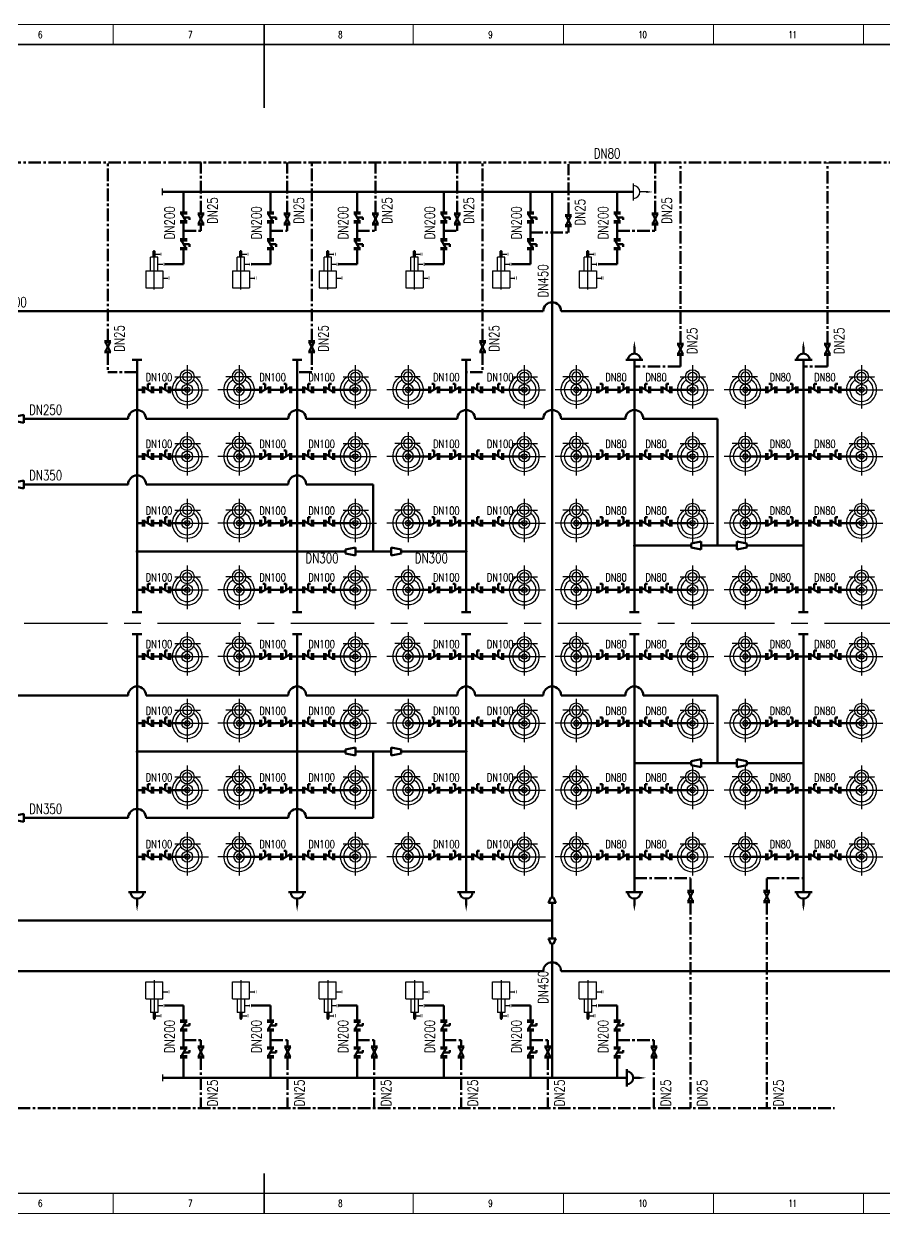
# Model space of a CAD drawing. Header units: millimetres. Extents: x 70541 to 102095, y 10027 to 51525.
# Drawn here: x 82714 to 95613, y 10027 to 27871 of the extents above; entities that cross this region are included whole.
import ezdxf

# ---------------------------------------------------------------- set-up
doc = ezdxf.new("R2010")
doc.units = ezdxf.units.MM
doc.header["$LTSCALE"] = 10
for name, pattern in [('AXES', [2, 1.25, -0.25, 0.25, -0.25]), ('CENTER', [2, 1.25, -0.25, 0.25, -0.25]), ('DASHED', [0.75, 0.5, -0.25]), ('LT1', [53, 50, -1.5, 0, -1.5]), ('ZX1', [4.4, 4, -0.15, 0.1, -0.15]), ('ZX2', [2.4, 2, -0.15, 0.1, -0.15])]:
    doc.linetypes.add(name, pattern=pattern)
for name, color, linetype in [('1', 1, 'ZX1'), ('3', 3, 'Continuous'), ('5', 6, 'Continuous'), ('6', 1, 'ZX2'), ('LZ-1', 1, 'LT1'), ('TK-ABCD-TTLB-E', 3, 'Continuous')]:
    doc.layers.add(name, color=color, linetype=linetype)
doc.layers.add('LZ-0003-CNTR-N', color=1, linetype='CENTER', lineweight=25)
doc.layers.add('LZ-0004-XX-N', color=2, linetype='DASHED', lineweight=25)
doc.styles.add('simhztxt', font='simplex.shx', dxfattribs={"width": 0.8, "bigfont": 'hztxt.shx'})

# ---------------------------------------------------------------- blocks, each defined once
blk = doc.blocks.new('*U4')
at = {"layer": '1'}
blk.add_line((-200, 732), (-200, 139), dxfattribs=at)
blk.add_line((-200, 732), (-200, 139), dxfattribs=at)
blk.add_line((-200, 732), (-200, 139), dxfattribs=at)
at = {"layer": '5'}
for p, q in [((-329, 707), (-71, 707)), ((-329, 452), (-329, 707)), ((-329, 707), (-71, 707)), ((-329, 452), (-329, 707)), ((-329, 707), (-71, 707)), ((-329, 452), (-329, 707)), ((-71, 452), (-71, 707)), ((-71, 452), (-71, 707)), ((-71, 452), (-71, 707)), ((-71, 559), (7, 559)), ((-71, 559), (7, 559)), ((-71, 559), (7, 559)), ((-329, 452), (-71, 452)), ((-329, 452), (-71, 452)), ((-329, 452), (-71, 452)), ((-255, 452), (-255, 248)), ((-255, 452), (-255, 248)), ((-255, 452), (-255, 248)), ((-145, 452), (-145, 248)), ((-145, 452), (-145, 248)), ((-145, 452), (-145, 248)), ((-145, 248), (-255, 248)), ((-145, 248), (-255, 248)), ((-145, 248), (-255, 248)), ((-215, 248), (-215, 157)), ((-215, 248), (-215, 157)), ((-215, 248), (-215, 157)), ((-185, 248), (-185, 157)), ((-185, 248), (-185, 157)), ((-185, 248), (-185, 157)), ((-185, 201), (-108, 201)), ((-185, 201), (-108, 201)), ((-185, 201), (-108, 201)), ((-145, 352), (-67, 352)), ((-145, 352), (-67, 352)), ((-145, 352), (-67, 352)), ((-215, 157), (-185, 157)), ((-215, 157), (-185, 157)), ((-215, 157), (-185, 157))]:
    blk.add_line(p, q, dxfattribs=at)
at = {"layer": '5', "const_width": 6.3}
for points in [[(7, 535), (7, 583)], [(7, 535), (7, 583)], [(7, 535), (7, 583)], [(28, 535), (28, 583)], [(28, 535), (28, 583)], [(28, 535), (28, 583)], [(-67, 328), (-67, 376)], [(-67, 328), (-67, 376)], [(-67, 328), (-67, 376)], [(-46, 328), (-46, 376)], [(-46, 328), (-46, 376)], [(-46, 328), (-46, 376)], [(-108, 178), (-108, 225)], [(-108, 178), (-108, 225)], [(-108, 178), (-108, 225)], [(-86, 178), (-86, 225)], [(-86, 178), (-86, 225)], [(-86, 178), (-86, 225)]]:
    blk.add_lwpolyline(points, dxfattribs=at)
at = {"layer": 'LZ-0004-XX-N', "color": 6, "linetype": 'ByBlock', "lineweight": 50, "ltscale": 10}
for p, q in [((-46, 352), (240, 352)), ((240, 352), (240, 128)), ((190, 128), (291, 128)), ((190, 128), (291, 128)), ((190, 128), (291, 128)), ((190, 128), (291, 128)), ((190, 128), (291, 128)), ((190, 128), (291, 128)), ((190, 110), (291, 110)), ((190, 110), (291, 110)), ((190, 110), (291, 110)), ((190, 110), (291, 110)), ((190, 110), (291, 110)), ((190, 110), (291, 110)), ((208, -5), (273, 110)), ((208, -5), (273, 110)), ((208, -5), (273, 110)), ((208, -5), (273, 110)), ((208, -5), (273, 110)), ((208, -5), (273, 110)), ((240, 53), (329, 53)), ((240, 53), (329, 53)), ((240, 53), (329, 53)), ((240, 53), (329, 53)), ((240, 53), (329, 53)), ((240, 53), (329, 53)), ((329, 89), (329, 53)), ((329, 89), (329, 53)), ((329, 89), (329, 53)), ((329, 89), (329, 53)), ((329, 89), (329, 53)), ((329, 89), (329, 53)), ((190, -5), (291, -5)), ((190, -5), (291, -5)), ((190, -5), (291, -5)), ((190, -5), (291, -5)), ((190, -5), (291, -5)), ((190, -5), (291, -5)), ((190, -23), (291, -23)), ((190, -23), (291, -23)), ((190, -23), (291, -23)), ((190, -23), (291, -23)), ((190, -23), (291, -23)), ((190, -23), (291, -23)), ((240, -23), (240, -275)), ((190, -275), (291, -275)), ((190, -275), (291, -275)), ((190, -275), (291, -275)), ((190, -275), (291, -275)), ((190, -275), (291, -275)), ((190, -275), (291, -275)), ((190, -293), (291, -293)), ((190, -293), (291, -293)), ((190, -293), (291, -293)), ((190, -293), (291, -293)), ((190, -293), (291, -293)), ((190, -293), (291, -293)), ((208, -408), (273, -293)), ((208, -408), (273, -293)), ((208, -408), (273, -293)), ((208, -408), (273, -293)), ((208, -408), (273, -293)), ((208, -408), (273, -293)), ((240, -350), (329, -350)), ((240, -350), (329, -350)), ((240, -350), (329, -350)), ((240, -350), (329, -350)), ((240, -350), (329, -350)), ((240, -350), (329, -350)), ((329, -314), (329, -350)), ((329, -314), (329, -350)), ((329, -314), (329, -350)), ((329, -314), (329, -350)), ((329, -314), (329, -350)), ((329, -314), (329, -350)), ((190, -408), (291, -408)), ((190, -408), (291, -408)), ((190, -408), (291, -408)), ((190, -408), (291, -408)), ((190, -408), (291, -408)), ((190, -408), (291, -408)), ((190, -426), (291, -426)), ((190, -426), (291, -426)), ((190, -426), (291, -426)), ((190, -426), (291, -426)), ((190, -426), (291, -426)), ((190, -426), (291, -426)), ((240, -426), (240, -732))]:
    blk.add_line(p, q, dxfattribs=at)
blk = doc.blocks.new('*U5')
at = {"color": 0, "linetype": 'ByBlock', "lineweight": -2, "transparency": 16777216}
for p in [(0, 0), (1300, 0), (2600, 0), (3900, 0), (5200, 0), (6500, 0)]:
    blk.add_blockref('*U4', p, dxfattribs=at)
blk = doc.blocks.new('*U6')
at = {"layer": '1'}
blk.add_line((-200, 732), (-200, 139), dxfattribs=at)
blk.add_line((-200, 732), (-200, 139), dxfattribs=at)
blk.add_line((-200, 732), (-200, 139), dxfattribs=at)
at = {"layer": '5'}
for p, q in [((-329, 707), (-71, 707)), ((-329, 452), (-329, 707)), ((-329, 707), (-71, 707)), ((-329, 452), (-329, 707)), ((-329, 707), (-71, 707)), ((-329, 452), (-329, 707)), ((-71, 452), (-71, 707)), ((-71, 452), (-71, 707)), ((-71, 452), (-71, 707)), ((-71, 559), (7, 559)), ((-71, 559), (7, 559)), ((-71, 559), (7, 559)), ((-329, 452), (-71, 452)), ((-329, 452), (-71, 452)), ((-329, 452), (-71, 452)), ((-255, 452), (-255, 248)), ((-255, 452), (-255, 248)), ((-255, 452), (-255, 248)), ((-145, 452), (-145, 248)), ((-145, 452), (-145, 248)), ((-145, 452), (-145, 248)), ((-145, 248), (-255, 248)), ((-145, 248), (-255, 248)), ((-145, 248), (-255, 248)), ((-215, 248), (-215, 157)), ((-215, 248), (-215, 157)), ((-215, 248), (-215, 157)), ((-185, 248), (-185, 157)), ((-185, 248), (-185, 157)), ((-185, 248), (-185, 157)), ((-185, 201), (-108, 201)), ((-185, 201), (-108, 201)), ((-185, 201), (-108, 201)), ((-145, 352), (-67, 352)), ((-145, 352), (-67, 352)), ((-145, 352), (-67, 352)), ((-215, 157), (-185, 157)), ((-215, 157), (-185, 157)), ((-215, 157), (-185, 157))]:
    blk.add_line(p, q, dxfattribs=at)
at = {"layer": '5', "const_width": 6.3}
for points in [[(7, 535), (7, 583)], [(7, 535), (7, 583)], [(7, 535), (7, 583)], [(28, 535), (28, 583)], [(28, 535), (28, 583)], [(28, 535), (28, 583)], [(-67, 328), (-67, 376)], [(-67, 328), (-67, 376)], [(-67, 328), (-67, 376)], [(-46, 328), (-46, 376)], [(-46, 328), (-46, 376)], [(-46, 328), (-46, 376)], [(-108, 178), (-108, 225)], [(-108, 178), (-108, 225)], [(-108, 178), (-108, 225)], [(-86, 178), (-86, 225)], [(-86, 178), (-86, 225)], [(-86, 178), (-86, 225)]]:
    blk.add_lwpolyline(points, dxfattribs=at)
at = {"layer": 'LZ-0004-XX-N', "color": 6, "linetype": 'ByBlock', "lineweight": 50, "ltscale": 10}
for p, q in [((-46, 352), (240, 352)), ((240, 352), (240, 128)), ((190, 128), (291, 128)), ((190, 128), (291, 128)), ((190, 128), (291, 128)), ((190, 128), (291, 128)), ((190, 128), (291, 128)), ((190, 128), (291, 128)), ((190, 110), (291, 110)), ((190, 110), (291, 110)), ((190, 110), (291, 110)), ((190, 110), (291, 110)), ((190, 110), (291, 110)), ((190, 110), (291, 110)), ((208, -5), (273, 110)), ((208, -5), (273, 110)), ((208, -5), (273, 110)), ((208, -5), (273, 110)), ((208, -5), (273, 110)), ((208, -5), (273, 110)), ((240, 53), (329, 53)), ((240, 53), (329, 53)), ((240, 53), (329, 53)), ((240, 53), (329, 53)), ((240, 53), (329, 53)), ((240, 53), (329, 53)), ((329, 89), (329, 53)), ((329, 89), (329, 53)), ((329, 89), (329, 53)), ((329, 89), (329, 53)), ((329, 89), (329, 53)), ((329, 89), (329, 53)), ((190, -5), (291, -5)), ((190, -5), (291, -5)), ((190, -5), (291, -5)), ((190, -5), (291, -5)), ((190, -5), (291, -5)), ((190, -5), (291, -5)), ((190, -23), (291, -23)), ((190, -23), (291, -23)), ((190, -23), (291, -23)), ((190, -23), (291, -23)), ((190, -23), (291, -23)), ((190, -23), (291, -23)), ((240, -23), (240, -275)), ((190, -275), (291, -275)), ((190, -275), (291, -275)), ((190, -275), (291, -275)), ((190, -275), (291, -275)), ((190, -275), (291, -275)), ((190, -275), (291, -275)), ((190, -293), (291, -293)), ((190, -293), (291, -293)), ((190, -293), (291, -293)), ((190, -293), (291, -293)), ((190, -293), (291, -293)), ((190, -293), (291, -293)), ((208, -408), (273, -293)), ((208, -408), (273, -293)), ((208, -408), (273, -293)), ((208, -408), (273, -293)), ((208, -408), (273, -293)), ((208, -408), (273, -293)), ((240, -350), (329, -350)), ((240, -350), (329, -350)), ((240, -350), (329, -350)), ((240, -350), (329, -350)), ((240, -350), (329, -350)), ((240, -350), (329, -350)), ((329, -314), (329, -350)), ((329, -314), (329, -350)), ((329, -314), (329, -350)), ((329, -314), (329, -350)), ((329, -314), (329, -350)), ((329, -314), (329, -350)), ((190, -408), (291, -408)), ((190, -408), (291, -408)), ((190, -408), (291, -408)), ((190, -408), (291, -408)), ((190, -408), (291, -408)), ((190, -408), (291, -408)), ((190, -426), (291, -426)), ((190, -426), (291, -426)), ((190, -426), (291, -426)), ((190, -426), (291, -426)), ((190, -426), (291, -426)), ((190, -426), (291, -426)), ((240, -426), (240, -732))]:
    blk.add_line(p, q, dxfattribs=at)
blk = doc.blocks.new('*U7')
at = {"color": 0, "linetype": 'ByBlock', "lineweight": -2, "transparency": 16777216}
for p in [(0, 0), (1300, 0), (2600, 0), (3900, 0), (5200, 0), (6500, 0)]:
    blk.add_blockref('*U6', p, dxfattribs=at)
blk = doc.blocks.new('A$C8f967a4a')
at = {"layer": '5', "const_width": 27}
blk.add_lwpolyline([(337, 345, 1), (337, 372, 1)], format="xyb", close=True, dxfattribs=at)
at = {"layer": '5'}
for centre, radius in [((337, 603), 131), ((337, 603), 83.2), ((337, 359), 102), ((337, 359), 48.4)]:
    blk.add_circle(centre, radius, dxfattribs=at)
for radius, start, end in [(282, 117.6733, 62.3267), (218, 122.3865, 57.6135)]:
    blk.add_arc((337, 359), radius, start, end, dxfattribs=at)
at = {"layer": '6'}
for p, q in [((337, 817), (337, 0)), ((107, 603), (586, 603)), ((0, 359), (735, 359))]:
    blk.add_line(p, q, dxfattribs=at)
blk = doc.blocks.new('*U9')
at = {"layer": 'LZ-0004-XX-N', "color": 6, "linetype": 'ByBlock', "lineweight": 50, "ltscale": 10}
for p, q in [((-232, 10), (-232, -91)), ((-214, 10), (-214, -91)), ((-157, -40), (-157, 49)), ((-121, 49), (-157, 49)), ((-99, 10), (-99, -91)), ((-81, 10), (-81, -91)), ((25, 10), (25, -91)), ((43, 10), (43, -91)), ((100, -40), (100, 49)), ((136, 49), (100, 49)), ((158, 10), (158, -91)), ((176, 10), (176, -91)), ((-232, -40), (-320, -40)), ((-214, -8), (-99, -73)), ((25, -40), (-81, -40)), ((43, -8), (158, -73)), ((432, -40), (176, -40))]:
    blk.add_line(p, q, dxfattribs=at)
at = {"layer": 'LZ-0004-XX-N', "color": 6, "linetype": 'ByBlock', "lineweight": 50, "ltscale": 10, "xscale": 0.8, "yscale": 0.8, "zscale": 0.8}
blk.add_blockref('A$C8f967a4a', (162, -327), dxfattribs=at)
blk = doc.blocks.new('*U10')
at = {"color": 0, "linetype": 'ByBlock', "lineweight": -2, "transparency": 16777216}
for p in [(0, 7000), (0, 6000), (0, 5000), (0, 4000), (0, 3000), (0, 2000), (0, 1000), (0, 0)]:
    blk.add_blockref('*U9', p, dxfattribs=at)
blk = doc.blocks.new('*U11')
at = {"layer": 'LZ-0004-XX-N', "color": 6, "linetype": 'ByBlock', "lineweight": 50, "ltscale": 10}
for p, q in [((-352, 10), (-352, -91)), ((-334, 10), (-334, -91)), ((-277, -40), (-277, 49)), ((-241, 49), (-277, 49)), ((-219, 10), (-219, -91)), ((-201, 10), (-201, -91)), ((-35, 10), (-35, -91)), ((-17, 10), (-17, -91)), ((40, -40), (40, 49)), ((76, 49), (40, 49)), ((98, 10), (98, -91)), ((116, 10), (116, -91)), ((-352, -40), (-440, -40)), ((-334, -8), (-219, -73)), ((-35, -40), (-201, -40)), ((-17, -8), (98, -73)), ((432, -40), (116, -40))]:
    blk.add_line(p, q, dxfattribs=at)
at = {"layer": 'LZ-0004-XX-N', "color": 6, "linetype": 'ByBlock', "lineweight": 50, "ltscale": 10, "xscale": 0.8, "yscale": 0.8, "zscale": 0.8}
blk.add_blockref('A$C8f967a4a', (162, -327), dxfattribs=at)
blk = doc.blocks.new('*U12')
at = {"color": 0, "linetype": 'ByBlock', "lineweight": -2, "transparency": 16777216}
for p in [(0, 7000), (0, 6000), (0, 5000), (0, 4000), (0, 3000), (0, 2000), (0, 1000), (0, 0)]:
    blk.add_blockref('*U11', p, dxfattribs=at)
blk = doc.blocks.new('*U14')
at = {"layer": 'LZ-0004-XX-N', "color": 6, "linetype": 'ByBlock', "lineweight": 50, "ltscale": 10}
for p, q in [((-352, 10), (-352, -91)), ((-334, 10), (-334, -91)), ((-277, -40), (-277, 49)), ((-241, 49), (-277, 49)), ((-219, 10), (-219, -91)), ((-201, 10), (-201, -91)), ((-35, 10), (-35, -91)), ((-17, 10), (-17, -91)), ((40, -40), (40, 49)), ((76, 49), (40, 49)), ((98, 10), (98, -91)), ((116, 10), (116, -91)), ((-352, -40), (-440, -40)), ((-334, -8), (-219, -73)), ((-35, -40), (-201, -40)), ((-17, -8), (98, -73)), ((432, -40), (116, -40))]:
    blk.add_line(p, q, dxfattribs=at)
at = {"layer": 'LZ-0004-XX-N', "color": 6, "linetype": 'ByBlock', "lineweight": 50, "ltscale": 10, "xscale": 0.8, "yscale": 0.8, "zscale": 0.8}
blk.add_blockref('A$C8f967a4a', (162, -327), dxfattribs=at)
blk = doc.blocks.new('*U13')
at = {"color": 0, "linetype": 'ByBlock', "lineweight": -2, "transparency": 16777216}
for p in [(0, 7000), (0, 6000), (0, 5000), (0, 4000), (0, 3000), (0, 2000), (0, 1000), (0, 0)]:
    blk.add_blockref('*U14', p, dxfattribs=at)
blk = doc.blocks.new('*U18')
at = {"layer": 'LZ-0004-XX-N', "color": 6, "linetype": 'ByBlock', "lineweight": 50, "ltscale": 10}
for p, q in [((-352, 10), (-352, -91)), ((-334, 10), (-334, -91)), ((-277, -40), (-277, 49)), ((-241, 49), (-277, 49)), ((-219, 10), (-219, -91)), ((-201, 10), (-201, -91)), ((-35, 10), (-35, -91)), ((-17, 10), (-17, -91)), ((40, -40), (40, 49)), ((76, 49), (40, 49)), ((98, 10), (98, -91)), ((116, 10), (116, -91)), ((-352, -40), (-440, -40)), ((-334, -8), (-219, -73)), ((-35, -40), (-201, -40)), ((-17, -8), (98, -73)), ((432, -40), (116, -40))]:
    blk.add_line(p, q, dxfattribs=at)
at = {"layer": 'LZ-0004-XX-N', "color": 6, "linetype": 'ByBlock', "lineweight": 50, "ltscale": 10, "xscale": 0.8, "yscale": 0.8, "zscale": 0.8}
blk.add_blockref('A$C8f967a4a', (162, -327), dxfattribs=at)
blk = doc.blocks.new('*U15')
at = {"color": 0, "linetype": 'ByBlock', "lineweight": -2, "transparency": 16777216}
for p in [(0, 7000), (0, 6000), (0, 5000), (0, 4000), (0, 3000), (0, 2000), (0, 1000), (0, 0)]:
    blk.add_blockref('*U18', p, dxfattribs=at)
blk = doc.blocks.new('*U17')
at = {"layer": 'LZ-0004-XX-N', "color": 6, "linetype": 'ByBlock', "lineweight": 50, "ltscale": 10}
for p, q in [((-352, 10), (-352, -91)), ((-334, 10), (-334, -91)), ((-277, -40), (-277, 49)), ((-241, 49), (-277, 49)), ((-219, 10), (-219, -91)), ((-201, 10), (-201, -91)), ((-35, 10), (-35, -91)), ((-17, 10), (-17, -91)), ((40, -40), (40, 49)), ((76, 49), (40, 49)), ((98, 10), (98, -91)), ((116, 10), (116, -91)), ((-352, -40), (-440, -40)), ((-334, -8), (-219, -73)), ((-35, -40), (-201, -40)), ((-17, -8), (98, -73)), ((432, -40), (116, -40))]:
    blk.add_line(p, q, dxfattribs=at)
at = {"layer": 'LZ-0004-XX-N', "color": 6, "linetype": 'ByBlock', "lineweight": 50, "ltscale": 10, "xscale": 0.8, "yscale": 0.8, "zscale": 0.8}
blk.add_blockref('A$C8f967a4a', (162, -327), dxfattribs=at)
blk = doc.blocks.new('*U16')
at = {"color": 0, "linetype": 'ByBlock', "lineweight": -2, "transparency": 16777216}
for p in [(0, 7000), (0, 6000), (0, 5000), (0, 4000), (0, 3000), (0, 2000), (0, 1000), (0, 0)]:
    blk.add_blockref('*U17', p, dxfattribs=at)
blk = doc.blocks.new('*U26')
at = {"layer": 'LZ-0004-XX-N', "color": 6, "linetype": 'ByBlock', "lineweight": 50, "ltscale": 10}
for p, q in [((-352, 10), (-352, -91)), ((-334, 10), (-334, -91)), ((-277, -40), (-277, 49)), ((-241, 49), (-277, 49)), ((-219, 10), (-219, -91)), ((-201, 10), (-201, -91)), ((-35, 10), (-35, -91)), ((-17, 10), (-17, -91)), ((40, -40), (40, 49)), ((76, 49), (40, 49)), ((98, 10), (98, -91)), ((116, 10), (116, -91)), ((-352, -40), (-440, -40)), ((-334, -8), (-219, -73)), ((-35, -40), (-201, -40)), ((-17, -8), (98, -73)), ((432, -40), (116, -40))]:
    blk.add_line(p, q, dxfattribs=at)
at = {"layer": 'LZ-0004-XX-N', "color": 6, "linetype": 'ByBlock', "lineweight": 50, "ltscale": 10, "xscale": 0.8, "yscale": 0.8, "zscale": 0.8}
blk.add_blockref('A$C8f967a4a', (162, -327), dxfattribs=at)
blk = doc.blocks.new('*U20')
at = {"color": 0, "linetype": 'ByBlock', "lineweight": -2, "transparency": 16777216}
for p in [(0, 7000), (0, 6000), (0, 5000), (0, 4000), (0, 3000), (0, 2000), (0, 1000), (0, 0)]:
    blk.add_blockref('*U26', p, dxfattribs=at)
blk = doc.blocks.new('*U22')
at = {"layer": 'LZ-0004-XX-N', "color": 6, "linetype": 'ByBlock', "lineweight": 50, "ltscale": 10}
for p, q in [((-352, 10), (-352, -91)), ((-334, 10), (-334, -91)), ((-277, -40), (-277, 49)), ((-241, 49), (-277, 49)), ((-219, 10), (-219, -91)), ((-201, 10), (-201, -91)), ((-35, 10), (-35, -91)), ((-17, 10), (-17, -91)), ((40, -40), (40, 49)), ((76, 49), (40, 49)), ((98, 10), (98, -91)), ((116, 10), (116, -91)), ((-352, -40), (-440, -40)), ((-334, -8), (-219, -73)), ((-35, -40), (-201, -40)), ((-17, -8), (98, -73)), ((432, -40), (116, -40))]:
    blk.add_line(p, q, dxfattribs=at)
at = {"layer": 'LZ-0004-XX-N', "color": 6, "linetype": 'ByBlock', "lineweight": 50, "ltscale": 10, "xscale": 0.8, "yscale": 0.8, "zscale": 0.8}
blk.add_blockref('A$C8f967a4a', (162, -327), dxfattribs=at)
blk = doc.blocks.new('*U21')
at = {"color": 0, "linetype": 'ByBlock', "lineweight": -2, "transparency": 16777216}
for p in [(0, 7000), (0, 6000), (0, 5000), (0, 4000), (0, 3000), (0, 2000), (0, 1000), (0, 0)]:
    blk.add_blockref('*U22', p, dxfattribs=at)
blk = doc.blocks.new('*U25')
at = {"layer": 'LZ-0004-XX-N', "color": 6, "linetype": 'ByBlock', "lineweight": 50, "ltscale": 10}
for p, q in [((-352, 10), (-352, -91)), ((-334, 10), (-334, -91)), ((-277, -40), (-277, 49)), ((-241, 49), (-277, 49)), ((-219, 10), (-219, -91)), ((-201, 10), (-201, -91)), ((-35, 10), (-35, -91)), ((-17, 10), (-17, -91)), ((40, -40), (40, 49)), ((76, 49), (40, 49)), ((98, 10), (98, -91)), ((116, 10), (116, -91)), ((-352, -40), (-440, -40)), ((-334, -8), (-219, -73)), ((-35, -40), (-201, -40)), ((-17, -8), (98, -73)), ((432, -40), (116, -40))]:
    blk.add_line(p, q, dxfattribs=at)
at = {"layer": 'LZ-0004-XX-N', "color": 6, "linetype": 'ByBlock', "lineweight": 50, "ltscale": 10, "xscale": 0.8, "yscale": 0.8, "zscale": 0.8}
blk.add_blockref('A$C8f967a4a', (162, -327), dxfattribs=at)
blk = doc.blocks.new('*U19')
at = {"color": 0, "linetype": 'ByBlock', "lineweight": -2, "transparency": 16777216}
for p in [(0, 7000), (0, 6000), (0, 5000), (0, 4000), (0, 3000), (0, 2000), (0, 1000), (0, 0)]:
    blk.add_blockref('*U25', p, dxfattribs=at)
blk = doc.blocks.new('*U24')
at = {"layer": 'LZ-0004-XX-N', "color": 6, "linetype": 'ByBlock', "lineweight": 50, "ltscale": 10}
for p, q in [((-352, 10), (-352, -91)), ((-334, 10), (-334, -91)), ((-277, -40), (-277, 49)), ((-241, 49), (-277, 49)), ((-219, 10), (-219, -91)), ((-201, 10), (-201, -91)), ((-35, 10), (-35, -91)), ((-17, 10), (-17, -91)), ((40, -40), (40, 49)), ((76, 49), (40, 49)), ((98, 10), (98, -91)), ((116, 10), (116, -91)), ((-352, -40), (-440, -40)), ((-334, -8), (-219, -73)), ((-35, -40), (-201, -40)), ((-17, -8), (98, -73)), ((432, -40), (116, -40))]:
    blk.add_line(p, q, dxfattribs=at)
at = {"layer": 'LZ-0004-XX-N', "color": 6, "linetype": 'ByBlock', "lineweight": 50, "ltscale": 10, "xscale": 0.8, "yscale": 0.8, "zscale": 0.8}
blk.add_blockref('A$C8f967a4a', (162, -327), dxfattribs=at)
blk = doc.blocks.new('*U23')
at = {"color": 0, "linetype": 'ByBlock', "lineweight": -2, "transparency": 16777216}
for p in [(0, 7000), (0, 6000), (0, 5000), (0, 4000), (0, 3000), (0, 2000), (0, 1000), (0, 0)]:
    blk.add_blockref('*U24', p, dxfattribs=at)
blk = doc.blocks.new('*U27')
at = {"layer": '5', "style": 'simhztxt', "width": 0.75}
blk.add_text('DN100', height=120, dxfattribs=at).set_placement((-161, -58))
blk = doc.blocks.new('*U28')
at = {"color": 0, "linetype": 'ByBlock', "lineweight": -2, "transparency": 16777216}
for p in [(0, 7000), (0, 6000), (0, 5000), (0, 4000), (0, 3000), (0, 2000), (0, 1000), (0, 0)]:
    blk.add_blockref('*U27', p, dxfattribs=at)
blk = doc.blocks.new('*U29')
at = {"layer": '5', "style": 'simhztxt', "width": 0.75}
blk.add_text('DN100', height=120, dxfattribs=at).set_placement((-161, -58))
blk = doc.blocks.new('*U30')
at = {"color": 0, "linetype": 'ByBlock', "lineweight": -2, "transparency": 16777216}
for p in [(0, 7000), (0, 6000), (0, 5000), (0, 4000), (0, 3000), (0, 2000), (0, 1000), (0, 0)]:
    blk.add_blockref('*U29', p, dxfattribs=at)
blk = doc.blocks.new('*U31')
at = {"layer": '5', "style": 'simhztxt', "width": 0.75}
blk.add_text('DN100', height=120, dxfattribs=at).set_placement((-161, -58))
blk = doc.blocks.new('*U32')
at = {"color": 0, "linetype": 'ByBlock', "lineweight": -2, "transparency": 16777216}
for p in [(0, 7000), (0, 6000), (0, 5000), (0, 4000), (0, 3000), (0, 2000), (0, 1000), (0, 0)]:
    blk.add_blockref('*U31', p, dxfattribs=at)
blk = doc.blocks.new('*U33')
at = {"layer": '5', "style": 'simhztxt', "width": 0.75}
blk.add_text('DN100', height=120, dxfattribs=at).set_placement((-161, -58))
blk = doc.blocks.new('*U34')
at = {"color": 0, "linetype": 'ByBlock', "lineweight": -2, "transparency": 16777216}
for p in [(0, 7000), (0, 6000), (0, 5000), (0, 4000), (0, 3000), (0, 2000), (0, 1000), (0, 0)]:
    blk.add_blockref('*U33', p, dxfattribs=at)
blk = doc.blocks.new('*U35')
at = {"layer": '5', "style": 'simhztxt', "width": 0.75}
blk.add_text('DN100', height=120, dxfattribs=at).set_placement((-161, -58))
blk = doc.blocks.new('*U36')
at = {"color": 0, "linetype": 'ByBlock', "lineweight": -2, "transparency": 16777216}
for p in [(0, 7000), (0, 6000), (0, 5000), (0, 4000), (0, 3000), (0, 2000), (0, 1000), (0, 0)]:
    blk.add_blockref('*U35', p, dxfattribs=at)
blk = doc.blocks.new('*U37')
at = {"layer": '5', "style": 'simhztxt', "width": 0.75}
blk.add_text('DN80', height=120, dxfattribs=at).set_placement((-161, -58))
blk = doc.blocks.new('*U38')
at = {"color": 0, "linetype": 'ByBlock', "lineweight": -2, "transparency": 16777216}
for p in [(0, 7000), (0, 6000), (0, 5000), (0, 4000), (0, 3000), (0, 2000), (0, 1000), (0, 0)]:
    blk.add_blockref('*U37', p, dxfattribs=at)
blk = doc.blocks.new('*U39')
at = {"layer": '5', "style": 'simhztxt', "width": 0.75}
blk.add_text('DN80', height=120, dxfattribs=at).set_placement((-161, -58))
blk = doc.blocks.new('*U40')
at = {"color": 0, "linetype": 'ByBlock', "lineweight": -2, "transparency": 16777216}
for p in [(0, 7000), (0, 6000), (0, 5000), (0, 4000), (0, 3000), (0, 2000), (0, 1000), (0, 0)]:
    blk.add_blockref('*U39', p, dxfattribs=at)
blk = doc.blocks.new('*U41')
at = {"layer": '5', "style": 'simhztxt', "width": 0.75}
blk.add_text('DN80', height=120, dxfattribs=at).set_placement((-161, -58))
blk = doc.blocks.new('*U42')
at = {"color": 0, "linetype": 'ByBlock', "lineweight": -2, "transparency": 16777216}
for p in [(0, 7000), (0, 6000), (0, 5000), (0, 4000), (0, 3000), (0, 2000), (0, 1000), (0, 0)]:
    blk.add_blockref('*U41', p, dxfattribs=at)
blk = doc.blocks.new('*U43')
at = {"layer": '5', "style": 'simhztxt', "width": 0.75}
blk.add_text('DN80', height=120, dxfattribs=at).set_placement((-161, -58))
blk = doc.blocks.new('*U44')
at = {"color": 0, "linetype": 'ByBlock', "lineweight": -2, "transparency": 16777216}
for p in [(0, 7000), (0, 6000), (0, 5000), (0, 4000), (0, 3000), (0, 2000), (0, 1000), (0, 0)]:
    blk.add_blockref('*U43', p, dxfattribs=at)

msp = doc.modelspace()

# ---------------------------------------------------------------- linework, layer by layer
at = {"layer": '3'}
for p, q in [((84793, 25300), (84793, 25401)), ((84793, 25300), (84793, 25401)), ((84793, 25300), (84793, 25401)), ((84793, 25300), (84793, 25401)), ((84793, 25300), (84793, 25401)), ((84793, 25300), (84793, 25401)), ((91854, 25222), (91854, 25479)), ((92047, 25350), (91951, 25350)), ((84793, 12120), (84793, 12019)), ((84793, 12120), (84793, 12019)), ((84793, 12120), (84793, 12019)), ((84793, 12120), (84793, 12019)), ((84793, 12120), (84793, 12019)), ((84793, 12120), (84793, 12019))]:
    msp.add_line(p, q, dxfattribs=at)
msp.add_arc((91854, 25350), 96.4, 270, 90, dxfattribs=at)
msp.add_solid([(92047, 25366), (92047, 25334), (92144, 25350)], dxfattribs=at)
at = {"layer": '5', "const_width": 21.6}
for points in [[(91868, 20038, 1), (91868, 20059, 1)], [(94402, 20038, 1), (94402, 20059, 1)], [(84412, 19950, 1), (84412, 19971, 1)], [(86812, 19950, 1), (86812, 19971, 1)], [(89346, 19950, 1), (89346, 19971, 1)], [(84412, 16950, 1), (84412, 16971, 1)], [(86812, 16950, 1), (86812, 16971, 1)], [(89346, 16950, 1), (89346, 16971, 1)]]:
    msp.add_lwpolyline(points, format="xyb", close=True, dxfattribs=at)
at = {"layer": 'LZ-0003-CNTR-N', "color": 5, "linetype": 'AXES', "lineweight": 50, "ltscale": 15}
for p, q in [((79183, 25791), (98354, 25791)), ((83973, 23112), (83973, 25791)), ((85369, 25029), (85369, 25791)), ((86661, 25029), (86661, 25791)), ((87030, 23112), (87030, 25791)), ((87986, 25029), (87986, 25791)), ((89212, 25029), (89212, 25791)), ((89592, 23112), (89592, 25791)), ((90878, 25003), (90878, 25766)), ((92178, 25029), (92178, 25791)), ((92557, 23075), (92557, 25791)), ((94762, 23075), (94762, 25791)), ((85369, 24863), (85369, 24767)), ((86661, 24863), (86661, 24767)), ((87986, 24863), (87986, 24767)), ((89212, 24863), (89212, 24767)), ((90878, 24838), (90878, 24742)), ((92178, 24863), (92178, 24767)), ((85110, 24767), (85369, 24767)), ((86410, 24767), (86661, 24767)), ((87710, 24767), (87986, 24767)), ((89010, 24767), (89212, 24767)), ((90310, 24742), (90878, 24742)), ((91610, 24767), (92178, 24767)), ((83973, 22947), (83973, 22650)), ((87030, 22947), (87030, 22650)), ((89592, 22947), (89592, 22650)), ((92557, 22909), (92557, 22733)), ((94762, 22909), (94762, 22733)), ((92557, 22733), (91868, 22733)), ((94762, 22733), (94402, 22733)), ((84412, 22650), (83973, 22650)), ((87030, 22650), (86812, 22650)), ((89592, 22650), (89346, 22650)), ((91868, 15066), (92710, 15066)), ((92710, 14872), (92710, 15066)), ((93852, 14872), (93852, 15066)), ((93852, 15066), (94402, 15066)), ((92710, 14706), (92710, 11614)), ((93852, 14706), (93852, 11614)), ((85110, 12637), (85369, 12637)), ((85369, 12541), (85369, 12637)), ((86410, 12637), (86669, 12637)), ((86669, 12541), (86669, 12637)), ((87710, 12637), (87969, 12637)), ((87969, 12541), (87969, 12637)), ((89010, 12637), (89269, 12637)), ((89269, 12541), (89269, 12637)), ((90310, 12637), (90569, 12637)), ((90569, 12541), (90569, 12637)), ((91610, 12637), (92162, 12637)), ((92162, 12541), (92162, 12637)), ((85369, 12376), (85369, 11614)), ((86669, 12376), (86669, 11614)), ((87969, 12376), (87969, 11614)), ((89269, 12376), (89269, 11614)), ((90569, 12376), (90569, 11614)), ((92162, 12376), (92162, 11614)), ((72424, 11614), (94868, 11614))]:
    msp.add_line(p, q, dxfattribs=at)
at = {"layer": 'LZ-0003-CNTR-N', "color": 1, "linetype": 'AXES', "lineweight": 50, "ltscale": 15}
for p, q in [((85417, 25029), (85322, 25029)), ((85417, 25017), (85322, 25017)), ((85334, 25017), (85405, 24875)), ((85405, 25017), (85334, 24875)), ((86708, 25029), (86614, 25029)), ((86708, 25017), (86614, 25017)), ((86626, 25017), (86697, 24875)), ((86697, 25017), (86626, 24875)), ((88033, 25029), (87939, 25029)), ((88033, 25017), (87939, 25017)), ((87950, 25017), (88021, 24875)), ((88021, 25017), (87950, 24875)), ((89259, 25029), (89164, 25029)), ((89259, 25017), (89164, 25017)), ((89176, 25017), (89247, 24875)), ((89247, 25017), (89176, 24875)), ((90925, 25003), (90831, 25003)), ((90925, 24992), (90831, 24992)), ((90843, 24992), (90914, 24850)), ((90914, 24992), (90843, 24850)), ((92225, 25029), (92131, 25029)), ((92225, 25017), (92131, 25017)), ((92143, 25017), (92214, 24875)), ((92214, 25017), (92143, 24875)), ((85417, 24875), (85322, 24875)), ((85417, 24863), (85322, 24863)), ((86708, 24875), (86614, 24875)), ((86708, 24863), (86614, 24863)), ((88033, 24875), (87939, 24875)), ((88033, 24863), (87939, 24863)), ((89259, 24875), (89164, 24875)), ((89259, 24863), (89164, 24863)), ((90925, 24850), (90831, 24850)), ((90925, 24838), (90831, 24838)), ((92225, 24875), (92131, 24875)), ((92225, 24863), (92131, 24863)), ((84020, 23112), (83925, 23112)), ((84020, 23100), (83925, 23100)), ((83937, 23100), (84008, 22958)), ((84008, 23100), (83937, 22958)), ((87077, 23112), (86982, 23112)), ((87077, 23100), (86982, 23100)), ((86994, 23100), (87065, 22958)), ((87065, 23100), (86994, 22958)), ((89639, 23112), (89544, 23112)), ((89639, 23100), (89544, 23100)), ((89556, 23100), (89627, 22958)), ((89627, 23100), (89556, 22958)), ((92605, 23075), (92510, 23075)), ((92605, 23063), (92510, 23063)), ((92522, 23063), (92593, 22921)), ((92593, 23063), (92522, 22921)), ((94809, 23075), (94715, 23075)), ((94809, 23063), (94715, 23063)), ((94727, 23063), (94798, 22921)), ((94798, 23063), (94727, 22921)), ((84020, 22958), (83925, 22958)), ((84020, 22947), (83925, 22947)), ((87077, 22958), (86982, 22958)), ((87077, 22947), (86982, 22947)), ((89639, 22958), (89544, 22958)), ((89639, 22947), (89544, 22947)), ((92605, 22921), (92510, 22921)), ((92605, 22909), (92510, 22909)), ((94809, 22921), (94715, 22921)), ((94809, 22909), (94715, 22909)), ((92757, 14872), (92663, 14872)), ((92757, 14860), (92663, 14860)), ((92674, 14718), (92745, 14860)), ((92745, 14718), (92674, 14860)), ((93900, 14872), (93805, 14872)), ((93900, 14860), (93805, 14860)), ((93817, 14718), (93888, 14860)), ((93888, 14718), (93817, 14860)), ((92757, 14718), (92663, 14718)), ((92757, 14706), (92663, 14706)), ((93900, 14718), (93805, 14718)), ((93900, 14706), (93805, 14706)), ((85417, 12541), (85322, 12541)), ((85417, 12529), (85322, 12529)), ((85334, 12388), (85405, 12529)), ((85405, 12388), (85334, 12529)), ((86717, 12541), (86622, 12541)), ((86717, 12529), (86622, 12529)), ((86634, 12388), (86705, 12529)), ((86705, 12388), (86634, 12529)), ((88017, 12541), (87922, 12541)), ((88017, 12529), (87922, 12529)), ((87934, 12388), (88005, 12529)), ((88005, 12388), (87934, 12529)), ((89317, 12541), (89222, 12541)), ((89317, 12529), (89222, 12529)), ((89234, 12388), (89305, 12529)), ((89305, 12388), (89234, 12529)), ((90617, 12541), (90522, 12541)), ((90617, 12529), (90522, 12529)), ((90534, 12388), (90605, 12529)), ((90605, 12388), (90534, 12529)), ((92209, 12541), (92115, 12541)), ((92209, 12529), (92115, 12529)), ((92127, 12388), (92198, 12529)), ((92198, 12388), (92127, 12529)), ((85417, 12388), (85322, 12388)), ((85417, 12376), (85322, 12376)), ((86717, 12388), (86622, 12388)), ((86717, 12376), (86622, 12376)), ((88017, 12388), (87922, 12388)), ((88017, 12376), (87922, 12376)), ((89317, 12388), (89222, 12388)), ((89317, 12376), (89222, 12376)), ((90617, 12388), (90522, 12388)), ((90617, 12376), (90522, 12376)), ((92209, 12388), (92115, 12388)), ((92209, 12376), (92115, 12376))]:
    msp.add_line(p, q, dxfattribs=at)
at = {"layer": 'LZ-0003-CNTR-N', "color": 1, "linetype": 'AXES', "lineweight": 50, "ltscale": 15, "const_width": 22.5}
for points in [[(85369, 24957, 1), (85369, 24935, 1)], [(86661, 24957, 1), (86661, 24935, 1)], [(87986, 24957, 1), (87986, 24935, 1)], [(89212, 24957, 1), (89212, 24935, 1)], [(90878, 24932, 1), (90878, 24910, 1)], [(92178, 24957, 1), (92178, 24935, 1)], [(83973, 23041, 1), (83973, 23018, 1)], [(87030, 23041, 1), (87030, 23018, 1)], [(89592, 23041, 1), (89592, 23018, 1)], [(92557, 23003, 1), (92557, 22981, 1)], [(94762, 23003, 1), (94762, 22981, 1)], [(92710, 14778, -1), (92710, 14800, -1)], [(93852, 14778, -1), (93852, 14800, -1)], [(85369, 12447, -1), (85369, 12470, -1)], [(86669, 12447, -1), (86669, 12470, -1)], [(87969, 12447, -1), (87969, 12470, -1)], [(89269, 12447, -1), (89269, 12470, -1)], [(90569, 12447, -1), (90569, 12470, -1)], [(92162, 12447, -1), (92162, 12470, -1)]]:
    msp.add_lwpolyline(points, format="xyb", close=True, dxfattribs=at)
at = {"layer": 'LZ-0004-XX-N', "color": 6, "linetype": 'ByBlock', "lineweight": 50, "ltscale": 10}
for p, q in [((84793, 25350), (91854, 25350)), ((90635, 14773), (90635, 25350)), ((90501, 23562), (82111, 23562)), ((97264, 23562), (90769, 23562)), ((91868, 23025), (91868, 22928)), ((94402, 23025), (94402, 22928)), ((84340, 22832), (84484, 22832)), ((84412, 22832), (84412, 19050)), ((86740, 22832), (86884, 22832)), ((86812, 22832), (86812, 19050)), ((89274, 22832), (89418, 22832)), ((89346, 22832), (89346, 19050)), ((91997, 22832), (91740, 22832)), ((91868, 22832), (91868, 19050)), ((94531, 22832), (94274, 22832)), ((94402, 22832), (94402, 19050)), ((82564, 21978), (82714, 22008)), ((82714, 22008), (82714, 21888)), ((84278, 21948), (82714, 21948)), ((86678, 21948), (84546, 21948)), ((89212, 21948), (86946, 21948)), ((89480, 21948), (90501, 21948)), ((90769, 21948), (91734, 21948)), ((92002, 21948), (93114, 21948)), ((93114, 21948), (93114, 20049)), ((82714, 21888), (82564, 21918)), ((82564, 20997), (82714, 21027)), ((82714, 20907), (82564, 20937)), ((82714, 21027), (82714, 20907)), ((84278, 20967), (82714, 20967)), ((86678, 20967), (84546, 20967)), ((87954, 20967), (86946, 20967)), ((87954, 20967), (87954, 19960)), ((87536, 19990), (87686, 20020)), ((87536, 19930), (87536, 19990)), ((87686, 20020), (87686, 19900)), ((88223, 20020), (88223, 19900)), ((88373, 19990), (88223, 20020)), ((88373, 19930), (88373, 19990)), ((91868, 20049), (92717, 20049)), ((92717, 20079), (92867, 20109)), ((92717, 20019), (92717, 20079)), ((92867, 19989), (92717, 20019)), ((92867, 20109), (92867, 19989)), ((92867, 20049), (93404, 20049)), ((93404, 20109), (93404, 19989)), ((93554, 20079), (93404, 20109)), ((93404, 19989), (93554, 20019)), ((93554, 20019), (93554, 20079)), ((93554, 20049), (94402, 20049)), ((87536, 19960), (84412, 19960)), ((87686, 19900), (87536, 19930)), ((87686, 19960), (88223, 19960)), ((88223, 19900), (88373, 19930)), ((88373, 19960), (89346, 19960)), ((84340, 19050), (84484, 19050)), ((86740, 19050), (86884, 19050)), ((89274, 19050), (89418, 19050)), ((91796, 19050), (91940, 19050)), ((94330, 19050), (94474, 19050)), ((84340, 18719), (84484, 18719)), ((84412, 18719), (84412, 14853)), ((86740, 18719), (86884, 18719)), ((86812, 18719), (86812, 14853)), ((89274, 18719), (89418, 18719)), ((89346, 18719), (89346, 14853)), ((91796, 18719), (91940, 18719)), ((91868, 18719), (91868, 14853)), ((94330, 18719), (94474, 18719)), ((94402, 18719), (94402, 14853)), ((84278, 17803), (82111, 17803)), ((86678, 17803), (84546, 17803)), ((89212, 17803), (86946, 17803)), ((89480, 17803), (90501, 17803)), ((90769, 17803), (91734, 17803)), ((92002, 17803), (93114, 17803)), ((93114, 17803), (93114, 16786)), ((87536, 16960), (84412, 16960)), ((87536, 16990), (87686, 17020)), ((87536, 16930), (87536, 16990)), ((87686, 17020), (87686, 16900)), ((87686, 16960), (88223, 16960)), ((87954, 15967), (87954, 16960)), ((88223, 17020), (88223, 16900)), ((88373, 16990), (88223, 17020)), ((88373, 16930), (88373, 16990)), ((88373, 16960), (89346, 16960)), ((87686, 16900), (87536, 16930)), ((88223, 16900), (88373, 16930)), ((91868, 16786), (92717, 16786)), ((92717, 16816), (92867, 16846)), ((92717, 16756), (92717, 16816)), ((92867, 16846), (92867, 16726)), ((92867, 16786), (93404, 16786)), ((93404, 16846), (93404, 16726)), ((93554, 16816), (93404, 16846)), ((93554, 16756), (93554, 16816)), ((93554, 16786), (94402, 16786)), ((92867, 16726), (92717, 16756)), ((93404, 16726), (93554, 16756)), ((82564, 15997), (82714, 16027)), ((82714, 15907), (82564, 15937)), ((82714, 16027), (82714, 15907)), ((84278, 15967), (82714, 15967)), ((86678, 15967), (84546, 15967)), ((87954, 15967), (86946, 15967)), ((84541, 14853), (84284, 14853)), ((86941, 14853), (86684, 14853)), ((89475, 14853), (89217, 14853)), ((91997, 14853), (91740, 14853)), ((94531, 14853), (94274, 14853)), ((84412, 14660), (84412, 14756)), ((86812, 14660), (86812, 14756)), ((89346, 14660), (89346, 14756)), ((90613, 14773), (90579, 14692)), ((90691, 14692), (90579, 14692)), ((90657, 14773), (90613, 14773)), ((90635, 14427), (90635, 14692)), ((90657, 14773), (90691, 14692)), ((91868, 14660), (91868, 14756)), ((94402, 14660), (94402, 14756)), ((90635, 14427), (82111, 14427)), ((90635, 14427), (90635, 14161)), ((90691, 14161), (90579, 14161)), ((90613, 14081), (90579, 14161)), ((90657, 14081), (90691, 14161)), ((90657, 14081), (90613, 14081)), ((90635, 14081), (90635, 12070)), ((90501, 13670), (82111, 13670)), ((97264, 13670), (90769, 13670)), ((91754, 12198), (91754, 11941)), ((84793, 12070), (91754, 12070)), ((91947, 12070), (91850, 12070))]:
    msp.add_line(p, q, dxfattribs=at)
for centre, radius, start, end in [((90635, 23562), 134, 0, 180), ((91868, 22832), 96.4, 0, 180), ((94402, 22832), 96.4, 0, 180), ((84412, 21948), 134, 0, 180), ((86812, 21948), 134, 0, 180), ((89346, 21948), 134, 0, 180), ((90635, 21948), 134, 0, 180), ((91868, 21948), 134, 0, 180), ((84412, 20967), 134, 0, 180), ((86812, 20967), 134, 0, 180), ((84412, 17803), 134, 0, 180), ((86812, 17803), 134, 0, 180), ((89346, 17803), 134, 0, 180), ((90635, 17803), 134, 0, 180), ((91868, 17803), 134, 0, 180), ((84412, 15967), 134, 0, 180), ((86812, 15967), 134, 0, 180), ((84412, 14853), 96.4, 180, 0), ((86812, 14853), 96.4, 180, 0), ((89346, 14853), 96.4, 180, 0), ((91868, 14853), 96.4, 180, 0), ((94402, 14853), 96.4, 180, 0), ((90635, 13670), 134, 0, 180), ((91754, 12070), 96.4, 270, 90)]:
    msp.add_arc(centre, radius, start, end, dxfattribs=at)
for points in [[(91852, 23025), (91884, 23025), (91868, 23121)], [(94386, 23025), (94418, 23025), (94402, 23121)], [(84396, 14660), (84428, 14660), (84412, 14564)], [(86796, 14660), (86828, 14660), (86812, 14564)], [(89330, 14660), (89362, 14660), (89346, 14564)], [(91852, 14660), (91884, 14660), (91868, 14564)], [(94386, 14660), (94418, 14660), (94402, 14564)], [(91947, 12054), (91947, 12086), (92043, 12070)]]:
    msp.add_solid(points, dxfattribs=at)
at = {"layer": 'LZ-1', "linetype": 'CENTER', "ltscale": 100}
msp.add_line((80718, 18885), (98082, 18885), dxfattribs=at)
at = {"layer": 'TK-ABCD-TTLB-E', "color": 3, "linetype": 'Continuous', "lineweight": 18}
for p, q in [((102083, 27859), (70553, 27859)), ((84053, 27859), (84053, 27559)), ((88553, 27859), (88553, 27559)), ((90803, 27859), (90803, 27559)), ((93053, 27859), (93053, 27559)), ((95303, 27859), (95303, 27559)), ((84053, 10039), (84053, 10339)), ((88553, 10039), (88553, 10339)), ((90803, 10039), (90803, 10339)), ((93053, 10039), (93053, 10339)), ((95303, 10039), (95303, 10339)), ((70553, 10039), (102083, 10039))]:
    msp.add_line(p, q, dxfattribs=at)
at = {"layer": 'TK-ABCD-TTLB-E', "color": 3, "linetype": 'Continuous', "const_width": 24}
for points in [[(86318, 26609), (86318, 27859)], [(71303, 10339), (71303, 27559), (101783, 27559), (101783, 10339), (71303, 10339)], [(86318, 10639), (86318, 10039)]]:
    msp.add_lwpolyline(points, dxfattribs=at)

# ---------------------------------------------------------------- block references
at = {"xscale": -1, "rotation": 180}
msp.add_blockref('*U7', (84870, 24618), dxfattribs=at)
for name, p in [('*U10', (84732, 15425)), ('*U12', (87252, 15425)), ('*U15', (89786, 15425)), ('*U20', (92308, 15425)), ('*U19', (94842, 15425)), ('*U28', (84702, 15571)), ('*U30', (86406, 15571)), ('*U32', (87141, 15571)), ('*U34', (89011, 15571)), ('*U36', (89818, 15571)), ('*U38', (91594, 15571)), ('*U40', (92194, 15571)), ('*U42', (94057, 15571)), ('*U44', (94726, 15571)), ('*U5', (84870, 12801))]:
    msp.add_blockref(name, p)
at = {"xscale": -1}
for name, p in [('*U13', (86372, 15425)), ('*U16', (88906, 15425)), ('*U21', (91428, 15425)), ('*U23', (93962, 15425))]:
    msp.add_blockref(name, p, dxfattribs=at)

# ---------------------------------------------------------------- texts
at = {"layer": '5', "style": 'simhztxt', "width": 0.75}
for s, p in [('DN80', (91259, 25852)), ('DN300', (82262, 23624)), ('DN250', (82793, 22010)), ('DN350', (82793, 21028)), ('DN300', (86937, 19787)), ('DN300', (88576, 19787)), ('DN350', (82793, 16028))]:
    msp.add_text(s, height=150, dxfattribs=at).set_placement(p)
for s, p in [('DN25', (85620, 24871)), ('DN25', (86912, 24871)), ('DN25', (88236, 24871)), ('DN25', (89462, 24871)), ('DN25', (91129, 24846)), ('DN25', (92429, 24871)), ('DN200', (84975, 24639)), ('DN200', (86275, 24639)), ('DN200', (87575, 24639)), ('DN200', (88875, 24639)), ('DN200', (90175, 24639)), ('DN200', (91475, 24639)), ('DN450', (90574, 23768)), ('DN25', (84223, 22954)), ('DN25', (87280, 22954)), ('DN25', (89842, 22954)), ('DN25', (92808, 22917)), ('DN25', (95013, 22917)), ('DN450', (90574, 13179)), ('DN200', (84975, 12442)), ('DN200', (86275, 12442)), ('DN200', (87575, 12442)), ('DN200', (88875, 12442)), ('DN200', (90175, 12442)), ('DN200', (91475, 12442)), ('DN25', (85620, 11643)), ('DN25', (86920, 11643)), ('DN25', (88220, 11643)), ('DN25', (89520, 11643)), ('DN25', (90820, 11643)), ('DN25', (92413, 11643)), ('DN25', (92960, 11643)), ('DN25', (94103, 11643))]:
    msp.add_text(s, height=150, rotation=90, dxfattribs=at).set_placement(p)
at = {"layer": 'TK-ABCD-TTLB-E', "color": 3, "linetype": 'Continuous', "lineweight": 18, "style": 'simhztxt', "width": 0.7}
for s, p in [('6', (82928, 27656)), ('7', (85178, 27656)), ('8', (87428, 27656)), ('9', (89678, 27656)), ('10', (91928, 27656)), ('11', (94178, 27656)), ('6', (82928, 10136)), ('7', (85178, 10136)), ('8', (87428, 10136)), ('9', (89678, 10136)), ('10', (91928, 10136)), ('11', (94178, 10136))]:
    msp.add_text(s, height=105, dxfattribs=at).set_placement(p)

doc.saveas('drawing.dxf')
